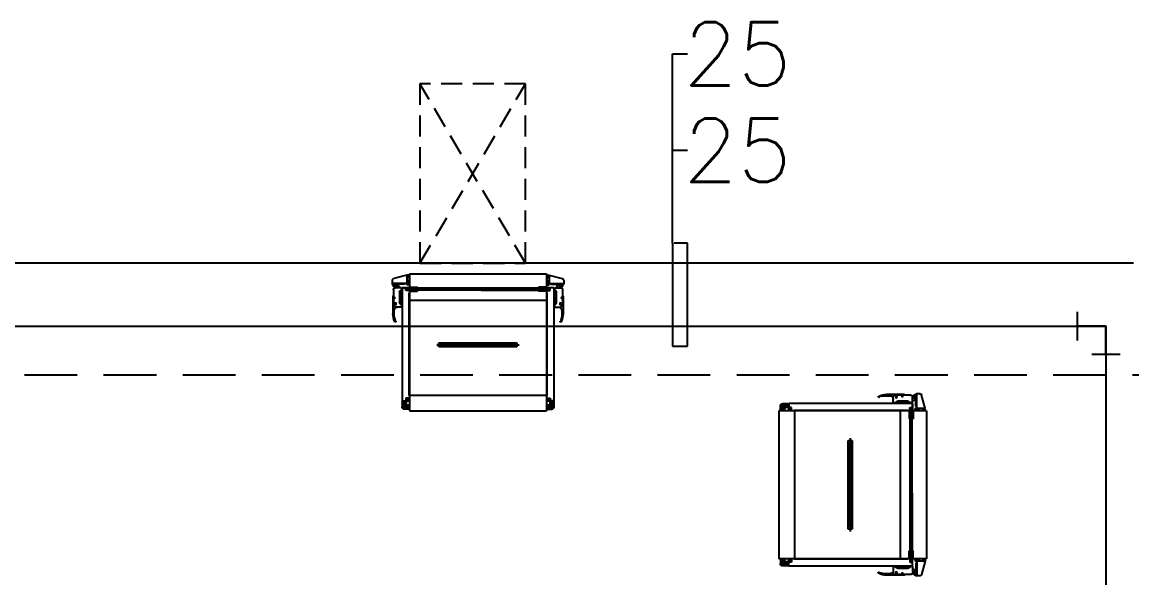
# Model space of a CAD drawing. Header units: millimetres. Extents: x 10903 to 284569, y 2319 to 62017.
# Drawn here: x 120730 to 125988, y 44656 to 47288 of the extents above; entities that cross this region are included whole.
import ezdxf
from ezdxf.enums import TextEntityAlignment as Align

# ---------------------------------------------------------------- set-up
doc = ezdxf.new("R2010")
doc.units = ezdxf.units.MM
for name, pattern in [('DASHED', [0.75, 0.5, -0.25]), ('DASHED2', [0.375, 0.25, -0.125]), ('PHANTOM', [63.5, 31.75, -6.35, 6.35, -6.35, 6.35, -6.35])]:
    doc.linetypes.add(name, pattern=pattern)
for name, color, linetype in [('5TXT', 7, 'Continuous'), ('ex', 1, 'Continuous'), ('UTIL-AIR', 3, 'DASHED2'), ('UTIL-RO', 4, 'Continuous'), ('빌트인', 8, 'Continuous')]:
    doc.layers.add(name, color=color, linetype=linetype)
doc.styles.add('굴림', font='simple.shx', dxfattribs={"bigfont": 'whgtxt.shx'})

# ---------------------------------------------------------------- blocks, each defined once
blk = doc.blocks.new('SA20L')
at = {"color": 2, "linetype": 'Continuous'}
for p, q in [((1.591, 0.53), (0.53, 1.591)), ((0.53, -1.591), (1.591, -0.53))]:
    blk.add_line(p, q, dxfattribs=at)
at = {"color": 0, "linetype": 'Continuous'}
blk.add_lwpolyline([(1.061, -1.061), (0, 0), (1.061, 1.061)], dxfattribs=at)
at = {"color": 2, "linetype": 'Continuous'}
for p in [(1.061, 1.061), (1.061, -1.061)]:
    blk.add_point(p, dxfattribs=at)
blk = doc.blocks.new('PB-G1')
at = {"layer": '빌트인'}
for p, q in [((-337.5, 643.4), (-399.3, 627)), ((-322.7, 634), (-340.2, 634)), ((-337.3, 643.4), (-337.3, 597.1)), ((-334.4, 635.8), (-337.3, 638.7)), ((-334.4, 632.1), (-337.3, 629.2)), ((-326.1, 643.4), (-337.1, 643.4)), ((-334.4, 635.8), (-334.4, 632.1)), ((-326.1, 635.8), (-334.4, 635.8)), ((-326.1, 632.1), (-334.4, 632.1)), ((-326.1, 643.4), (-326.1, 597.1)), ((-325, 650), (-325, 0)), ((325, 650), (-325, 650)), ((322.7, 634), (340.2, 634)), ((325, 650), (325, 0)), ((326.1, 643.4), (326.1, 597.1)), ((326.1, 643.4), (337.1, 643.4)), ((326.1, 635.8), (334.4, 635.8)), ((326.1, 632.1), (334.4, 632.1)), ((334.4, 635.8), (337.3, 638.7)), ((334.4, 635.8), (334.4, 632.1)), ((334.4, 632.1), (337.3, 629.2)), ((337.3, 643.4), (337.3, 597.1)), ((337.5, 643.4), (399.3, 627)), ((-406.2, 620.2), (-406.2, 604.7)), ((-337.3, 604.7), (-406.2, 604.7)), ((-406, 603.8), (-406, 602.1)), ((-406, 601.6), (-398.7, 590.5)), ((-391.1, 604.7), (-405.2, 604.7)), ((-362.8, 583.9), (-391.1, 583.9)), ((-390.1, 603.8), (-390.1, 593.4)), ((-345.8, 600), (-390.1, 600)), ((-387.6, 595.3), (-383.8, 595.3)), ((-387.6, 583.9), (-387.6, 595.3)), ((-373.4, 583.9), (-373.4, 583.9)), ((-362.8, 583.9), (-362.8, 492.4)), ((-359.9, 583.9), (-359.9, 47.2)), ((-359.9, 583.9), (-326.9, 583.9)), ((-345.8, 604.7), (-345.8, 600)), ((-341.8, 570.9), (-341.8, 583.9)), ((-323, 606.6), (-340.2, 606.6)), ((-325.5, 582.7), (-340.2, 582.7)), ((-340.2, 582.7), (-340.2, 572.2)), ((-340.2, 579.5), (-340.1, 579.6)), ((-340.2, 579.6), (-340.1, 579.6)), ((-338.8, 579), (-338.8, 579)), ((-338.5, 581.3), (-338.5, 581.3)), ((-338.4, 582.4), (-338.4, 582.4)), ((-326.1, 616), (-337.3, 616)), ((-326.1, 597.1), (-337.3, 597.1)), ((-334.3, 608.5), (-337.1, 611.3)), ((-334.3, 604.7), (-337.1, 601.9)), ((-336.4, 581.6), (-336.4, 581.6)), ((-335.9, 579.7), (-335.3, 579.9)), ((-335.6, 579.3), (-335.9, 579.7)), ((-335.6, 579.3), (-335.3, 579.9)), ((-335.1, 581.5), (-335.1, 581.5)), ((-335.1, 579.6), (-335.1, 579.6)), ((-335.1, 578.8), (-335.1, 578.8)), ((-334.3, 608.5), (-334.3, 604.7)), ((-326.1, 608.5), (-334.3, 608.5)), ((-326.1, 604.7), (-334.3, 604.7)), ((-332.9, 582.3), (-332.6, 582.5)), ((-332.9, 582.3), (-332.9, 582.5)), ((-332.1, 582), (-332.1, 582)), ((-330.3, 581.4), (-330.3, 581.4)), ((-330.2, 578.4), (-329.3, 578.3)), ((-330.1, 577.6), (-330.2, 578.4)), ((-329.1, 582), (-328.5, 582.2)), ((-328.7, 581.6), (-329.1, 582)), ((-328.7, 581.6), (-328.5, 582.2)), ((-328.4, 580.5), (-328.4, 580.5)), ((-326.9, 582.7), (-326.9, 583.9)), ((-326.6, 580.3), (-326.6, 580.3)), ((-326.5, 582.4), (-326.5, 582.4)), ((-325.8, 581), (-325.9, 581.5)), ((-325.9, 581.5), (-325.5, 581.5)), ((-325.8, 581), (-325.5, 581.2)), ((-325.5, 572.2), (-325.5, 582.7)), ((-287.2, 586.4), (-325, 567.5)), ((-325, 586.4), (-287.2, 567.5)), ((-325, 586.4), (-287.2, 586.4)), ((-325, 582.1), (-325, 563.2)), ((-325, 582.1), (-325, 563.2)), ((-287.2, 586.4), (-287.2, 567.5)), ((-287.2, 581.7), (287.2, 581.7)), ((-14.7, 581.7), (-287.2, 581.7)), ((325, 586.4), (287.2, 586.4)), ((287.2, 586.4), (325, 567.5)), ((325, 586.4), (287.2, 567.5)), ((287.2, 586.4), (287.2, 567.5)), ((323, 606.6), (340.2, 606.6)), ((325, 582.1), (325, 563.2)), ((325.6, 582.1), (325.3, 582.1)), ((325.6, 581.6), (325.3, 581.8)), ((325.5, 572.2), (325.5, 582.7)), ((325.5, 582.7), (340.2, 582.7)), ((325.6, 581.6), (325.6, 582.1)), ((325.9, 578.8), (325.9, 578.8)), ((326.1, 616), (337.3, 616)), ((326.1, 608.5), (334.3, 608.5)), ((326.1, 604.7), (334.3, 604.7)), ((326.1, 597.1), (337.3, 597.1)), ((326.2, 583), (326.2, 583)), ((326.4, 580.9), (326.4, 580.9)), ((359.9, 583.9), (326.9, 583.9)), ((326.9, 582.7), (326.9, 583.9)), ((327.8, 583.9), (359.9, 583.9)), ((328.2, 581.1), (328.2, 581.1)), ((328.5, 582.2), (328.3, 582.8)), ((328.8, 582.7), (328.3, 582.8)), ((328.5, 582.2), (328.8, 582.7)), ((329, 578.7), (329, 578.7)), ((330, 579), (329.1, 578.9)), ((329.8, 578.2), (329.1, 578.9)), ((329.8, 578.2), (330, 579)), ((330.1, 582.1), (330.1, 582.1)), ((331.9, 582.6), (331.9, 582.6)), ((331.9, 578.6), (331.9, 578.6)), ((332.2, 578.6), (332.2, 578.6)), ((332.7, 582.9), (332.4, 583.1)), ((332.7, 582.9), (332.7, 583.1)), ((334.3, 608.5), (337.1, 611.3)), ((334.3, 608.5), (334.3, 604.7)), ((334.3, 604.7), (337.1, 601.9)), ((334.9, 582.1), (334.9, 582.1)), ((334.9, 580.2), (334.9, 580.2)), ((334.9, 579.4), (334.9, 579.4)), ((335.4, 579.9), (335.1, 580.5)), ((335.7, 580.4), (335.1, 580.5)), ((335.3, 578.4), (335.3, 578.4)), ((335.4, 579.9), (335.7, 580.4)), ((336.2, 582.2), (336.2, 582.2)), ((337.3, 604.7), (406.2, 604.7)), ((338.2, 583), (338.2, 583)), ((338.3, 582), (338.3, 582)), ((338.6, 579.6), (338.6, 579.6)), ((340, 580.1), (339.8, 580.2)), ((340, 580.2), (339.8, 580.2)), ((340.2, 582.7), (340.2, 572.2)), ((341.8, 570.9), (341.8, 583.9)), ((345.8, 604.7), (345.8, 600)), ((345.8, 600), (390.1, 600)), ((359.9, 583.9), (359.9, 47.2)), ((362.8, 583.9), (362.8, 492.4)), ((362.8, 583.9), (391.1, 583.9)), ((373.4, 583.9), (373.4, 583.9)), ((387.6, 595.3), (383.8, 595.3)), ((387.6, 583.9), (387.6, 595.3)), ((390.1, 603.8), (390.1, 593.4)), ((391.1, 604.7), (405.2, 604.7)), ((406, 601.6), (398.7, 590.5)), ((406, 603.8), (406, 602.1)), ((406.2, 620.2), (406.2, 604.7)), ((-403.3, 543.3), (-403.3, 460.4)), ((-400.5, 574.5), (-400.5, 501.8)), ((-399.6, 535.8), (-392, 535.8)), ((-395.8, 539.6), (-395.8, 532)), ((-360.3, 553.7), (-373.3, 553.7)), ((-371.2, 561.3), (-371.2, 515)), ((-369.4, 555.6), (-371.2, 557.5)), ((-369.4, 551.8), (-371.2, 549.9)), ((-369.4, 555.6), (-369.4, 551.8)), ((-362.8, 555.6), (-369.4, 555.6)), ((-362.8, 551.8), (-369.4, 551.8)), ((-326.9, 570.9), (-341.8, 570.9)), ((-340.2, 572.2), (-325.5, 572.2)), ((-339.9, 577.7), (-339.9, 577.7)), ((-339.7, 572.7), (-339.7, 572.7)), ((-339.6, 573), (-339.6, 573)), ((-339.4, 576.8), (-339.5, 577.4)), ((-339.5, 577.4), (-338.9, 577.3)), ((-339.4, 576.8), (-338.9, 577.3)), ((-339.4, 576.9), (-339.4, 576.9)), ((-339.3, 572.9), (-339.3, 572.9)), ((-338.7, 577.7), (-338.7, 577.7)), ((-338.5, 572), (-338.4, 572)), ((-338.4, 572), (-338.4, 572)), ((-336.2, 576.6), (-336.2, 576.6)), ((-336.1, 573.1), (-336.1, 573.1)), ((-336, 573.3), (-336, 573.3)), ((-335.9, 575.5), (-335.9, 575.5)), ((-335.5, 577.8), (-335.5, 577.8)), ((-334.9, 574.6), (-334.9, 574.6)), ((-333, 576.5), (-333, 576.5)), ((-333, 573.2), (-333, 573.2)), ((-332.9, 572), (-332.9, 572)), ((-332.6, 574.4), (-332.6, 574.4)), ((-332.4, 577.9), (-332.4, 577.9)), ((-332.3, 575.5), (-332.4, 576.1)), ((-332.4, 576.1), (-331.8, 576)), ((-332.3, 575.5), (-331.8, 576)), ((-332.2, 578), (-332.2, 578)), ((-332.1, 574.1), (-331.5, 574.3)), ((-331.8, 573.6), (-332.1, 574.1)), ((-331.8, 573.6), (-331.5, 574.3)), ((-330.1, 577.6), (-329.3, 578.3)), ((-330.1, 576.4), (-330.1, 576.4)), ((-329.8, 573.3), (-329.8, 573.3)), ((-329.2, 578.1), (-329.2, 578.1)), ((-329.2, 574.5), (-329.2, 574.5)), ((-328.9, 576.9), (-328.9, 576.9)), ((-285, 577), (-328.5, 576.9)), ((-327.4, 576.9), (-327.4, 576.9)), ((-326.9, 560.4), (-326.9, 73)), ((-326.7, 573.4), (-326.7, 573.4)), ((-326.4, 575.2), (-326.4, 575.2)), ((-326.1, 578.2), (-326.1, 578.2)), ((-325, 567.5), (-287.2, 567.5)), ((-287.2, 572.1), (287.2, 572.1)), ((-14.7, 572.1), (-287.2, 572.1)), ((285, 577), (328.5, 576.9)), ((325, 567.5), (287.2, 567.5)), ((340.2, 572.2), (325.5, 572.2)), ((326.1, 575.8), (326.1, 575.8)), ((326.5, 574), (326.5, 574)), ((326.9, 570.9), (341.8, 570.9)), ((326.9, 560.4), (326.9, 73)), ((327.2, 577.5), (327.2, 577.5)), ((328.7, 577.5), (328.7, 577.5)), ((329, 575.1), (329, 575.1)), ((329.6, 573.9), (329.6, 573.9)), ((329.9, 577), (329.9, 577)), ((331.6, 574.3), (331.3, 574.9)), ((331.9, 574.7), (331.3, 574.9)), ((332.1, 576.7), (331.5, 576.6)), ((332.1, 576.1), (331.5, 576.6)), ((331.6, 574.3), (331.9, 574.7)), ((332.1, 576.1), (332.1, 576.7)), ((332.4, 575), (332.4, 575)), ((332.7, 572.7), (332.7, 572.7)), ((332.8, 577.1), (332.8, 577.1)), ((332.8, 573.8), (332.8, 573.8)), ((334.7, 575.2), (334.7, 575.2)), ((335.7, 576.1), (335.7, 576.1)), ((335.8, 573.9), (335.8, 573.9)), ((335.9, 573.7), (335.9, 573.7)), ((336, 577.2), (336, 577.2)), ((338.2, 572.6), (338.2, 572.6)), ((338.3, 572.6), (338.2, 572.6)), ((338.4, 578.3), (338.4, 578.3)), ((339.2, 578), (338.6, 577.9)), ((339.2, 577.4), (338.6, 577.9)), ((339, 573.6), (339, 573.6)), ((339.1, 577.5), (339.1, 577.5)), ((339.2, 577.4), (339.2, 578)), ((339.4, 573.6), (339.4, 573.6)), ((339.5, 573.3), (339.5, 573.3)), ((339.7, 578.3), (339.7, 578.3)), ((360.3, 553.7), (373.3, 553.7)), ((362.8, 555.6), (369.4, 555.6)), ((362.8, 551.8), (369.4, 551.8)), ((369.4, 555.6), (371.2, 557.5)), ((369.4, 555.6), (369.4, 551.8)), ((369.4, 551.8), (371.2, 549.9)), ((371.2, 561.3), (371.2, 515)), ((399.6, 535.8), (392, 535.8)), ((395.8, 539.6), (395.8, 532)), ((400.5, 574.5), (400.5, 501.8)), ((403.3, 543.3), (403.3, 460.4)), ((-396.7, 507.5), (-385.4, 507.5)), ((-391.1, 513.1), (-391.1, 501.8)), ((-362.8, 492.4), (-391.1, 492.4)), ((-360.3, 519.8), (-373.3, 519.8)), ((-369.4, 521.6), (-371.2, 523.5)), ((-369.4, 517.9), (-371.2, 516)), ((-369.4, 521.6), (-369.4, 517.9)), ((-362.8, 521.6), (-369.4, 521.6)), ((-362.8, 517.9), (-369.4, 517.9)), ((325, 525), (-325, 525)), ((360.3, 519.8), (373.3, 519.8)), ((362.8, 521.6), (369.4, 521.6)), ((362.8, 517.9), (369.4, 517.9)), ((362.8, 492.4), (391.1, 492.4)), ((369.4, 521.6), (371.2, 523.5)), ((369.4, 521.6), (369.4, 517.9)), ((369.4, 517.9), (371.2, 516)), ((396.7, 507.5), (385.4, 507.5)), ((391.1, 513.1), (391.1, 501.8)), ((-395.7, 443.5), (-392.7, 428.5)), ((-393.1, 422.4), (-393.5, 422.5)), ((-392.7, 428.5), (-392, 423.4)), ((392.7, 428.5), (392, 423.4)), ((395.7, 443.5), (392.7, 428.5)), ((393.1, 422.4), (393.5, 422.5)), ((184.8, 322.6), (-184.8, 322.6)), ((-184.8, 322.6), (-184.8, 304.1)), ((-171.9, 322.6), (-171.9, 304.1)), ((168.7, 319.4), (-168.7, 319.4)), ((-168.7, 319.4), (-168.7, 307.3)), ((168.7, 307.3), (168.7, 319.4)), ((171.9, 304.1), (171.9, 322.6)), ((184.8, 304.1), (184.8, 322.6)), ((195.4, 313.3), (-195.4, 313.3)), ((-184.8, 304.1), (184.8, 304.1)), ((-168.7, 307.3), (168.7, 307.3)), ((-326.9, 60.2), (-341.8, 60.2)), ((-341.8, 60.2), (-341.8, 47.2)), ((-340.2, 58.9), (-325.5, 58.9)), ((-340.2, 48.4), (-340.2, 58.9)), ((-339.9, 53.2), (-339.9, 53.2)), ((-339.7, 58.2), (-339.7, 58.2)), ((-339.6, 57.9), (-339.6, 57.9)), ((-339.4, 54.1), (-339.5, 53.5)), ((-339.5, 53.5), (-338.9, 53.6)), ((-339.4, 54.1), (-338.9, 53.6)), ((-339.4, 54), (-339.4, 54)), ((-339.3, 58), (-339.3, 58)), ((-338.7, 53.2), (-338.7, 53.2)), ((-338.5, 58.9), (-338.4, 58.9)), ((-338.4, 58.9), (-338.4, 58.9)), ((-336.2, 54.4), (-336.2, 54.4)), ((-336.1, 57.8), (-336.1, 57.8)), ((-336, 57.7), (-336, 57.7)), ((-335.9, 55.4), (-335.9, 55.4)), ((-335.5, 53.1), (-335.5, 53.1)), ((-334.9, 56.3), (-334.9, 56.3)), ((-333, 57.7), (-333, 57.7)), ((-333, 54.4), (-333, 54.4)), ((-332.9, 58.9), (-332.9, 58.9)), ((-332.6, 56.5), (-332.6, 56.5)), ((-332.3, 55.4), (-332.4, 54.8)), ((-332.4, 54.8), (-331.8, 55)), ((-332.4, 53), (-332.4, 53)), ((-332.3, 55.4), (-331.8, 55)), ((-332.2, 52.9), (-332.2, 52.9)), ((-331.8, 57.3), (-332.1, 56.8)), ((-332.1, 56.8), (-331.5, 56.6)), ((-331.8, 57.3), (-331.5, 56.6)), ((-330.1, 53.3), (-330.2, 52.5)), ((-330.1, 54.5), (-330.1, 54.5)), ((-330.1, 53.3), (-329.3, 52.6)), ((-329.8, 57.6), (-329.8, 57.6)), ((-329.2, 56.4), (-329.2, 56.4)), ((-329.2, 52.9), (-329.2, 52.9)), ((-328.9, 54), (-328.9, 54)), ((-327.4, 54), (-327.4, 54)), ((-326.7, 57.5), (-326.7, 57.5)), ((-326.4, 55.7), (-326.4, 55.7)), ((-326.1, 52.7), (-326.1, 52.7)), ((-325.5, 58.9), (-325.5, 48.4)), ((325, 75), (-325, 75)), ((325.5, 58.9), (325.5, 48.4)), ((340.2, 58.9), (325.5, 58.9)), ((326.2, 52.7), (326.2, 52.7)), ((326.4, 55.7), (326.4, 55.7)), ((326.8, 57.5), (326.8, 57.5)), ((326.9, 60.2), (341.8, 60.2)), ((327.5, 54), (327.5, 54)), ((329, 54), (329, 54)), ((329.3, 56.4), (329.3, 56.4)), ((329.3, 52.9), (329.3, 52.9)), ((330.1, 53.3), (329.4, 52.6)), ((329.9, 57.6), (329.9, 57.6)), ((330.1, 53.3), (330.3, 52.5)), ((330.2, 54.5), (330.2, 54.5)), ((331.9, 57.3), (331.6, 56.6)), ((332.2, 56.8), (331.6, 56.6)), ((332.4, 55.4), (331.8, 55)), ((332.4, 54.8), (331.8, 55)), ((331.9, 57.3), (332.2, 56.8)), ((332.2, 52.9), (332.2, 52.9)), ((332.4, 55.4), (332.4, 54.8)), ((332.5, 53), (332.5, 53)), ((332.7, 56.5), (332.7, 56.5)), ((333, 58.9), (333, 58.9)), ((333.1, 57.7), (333.1, 57.7)), ((333.1, 54.4), (333.1, 54.4)), ((335, 56.3), (335, 56.3)), ((335.6, 53.1), (335.6, 53.1)), ((336, 55.4), (336, 55.4)), ((336.1, 57.7), (336.1, 57.7)), ((336.2, 57.8), (336.2, 57.8)), ((336.3, 54.4), (336.3, 54.4)), ((338.5, 58.9), (338.5, 58.9)), ((338.6, 58.9), (338.5, 58.9)), ((338.7, 53.2), (338.7, 53.2)), ((339.5, 54.1), (338.9, 53.6)), ((339.5, 53.5), (338.9, 53.6)), ((339.3, 58), (339.3, 58)), ((339.4, 54), (339.4, 54)), ((339.5, 54.1), (339.5, 53.5)), ((339.7, 57.9), (339.7, 57.9)), ((339.8, 58.2), (339.8, 58.2)), ((340, 53.2), (340, 53.2)), ((340.2, 48.4), (340.2, 58.9)), ((341.8, 60.2), (341.8, 47.2)), ((-337.7, 38.6), (-361.9, 38.6)), ((-351.9, 17.8), (-360.4, 17.8)), ((-359.9, 47.2), (-326.9, 47.2)), ((-359.5, 43.3), (-359.5, 17.8)), ((-359.5, 17.8), (-359.5, 17.8)), ((-343.4, 46.1), (-356.6, 46.1)), ((-343.4, 32), (-356.6, 32)), ((-355.7, 32), (-345.3, 32)), ((-352.4, 38.6), (-354.7, 36.7)), ((-345.3, 36.7), (-354.7, 36.7)), ((-354.7, 32), (-354.7, 36.7)), ((-344.4, 32), (-354.7, 32)), ((-352.4, 38.6), (-352.4, 46.1)), ((-347.7, 38.6), (-352.4, 38.6)), ((-351, 17.8), (-349.1, 17.8)), ((-350, 31), (-350, 46.1)), ((-350, 19.7), (-350, 28.2)), ((-350, 27.3), (-340.6, 27.3)), ((-350, 18.8), (-350, 16.9)), ((-350, 15.9), (-350, 7.4)), ((-333, 8.4), (-350, 8.4)), ((-350, 8.4), (-350, 8.4)), ((-348.1, 17.8), (-339.6, 17.8)), ((-347.7, 38.6), (-347.7, 46.1)), ((-347.7, 38.6), (-345.3, 36.7)), ((-345.3, 32), (-345.3, 36.7)), ((-340.6, 43.3), (-340.6, 17.8)), ((-340.6, 27.3), (-333, 27.3)), ((-340.2, 51.4), (-340.1, 51.3)), ((-340.2, 51.3), (-340.1, 51.3)), ((-325.5, 48.4), (-340.2, 48.4)), ((-338.8, 51.9), (-338.8, 51.9)), ((-338.5, 49.6), (-338.5, 49.6)), ((-338.4, 48.5), (-338.4, 48.5)), ((-336.8, 17.8), (-325.3, 17.8)), ((-336.4, 49.3), (-336.4, 49.3)), ((-335.6, 51.6), (-335.9, 51.2)), ((-335.9, 51.2), (-335.3, 51)), ((-335.9, 24.4), (-335.9, 11.2)), ((-335.9, 22.5), (-331.1, 22.5)), ((-335.9, 13.1), (-331.1, 13.1)), ((-335.6, 51.6), (-335.3, 51)), ((-335.1, 52.1), (-335.1, 52.1)), ((-335.1, 51.3), (-335.1, 51.3)), ((-335.1, 49.4), (-335.1, 49.4)), ((-329.3, 27.3), (-333, 27.3)), ((-329.3, 8.4), (-333, 8.4)), ((-332.9, 48.6), (-332.6, 48.4)), ((-332.9, 48.6), (-332.9, 48.4)), ((-332.1, 48.9), (-332.1, 48.9)), ((-331.1, 22.5), (-331.1, 13.1)), ((-329.3, 20.2), (-331.1, 22.5)), ((-329.3, 15.5), (-331.1, 13.1)), ((-330.3, 49.5), (-330.3, 49.5)), ((-330.2, 52.5), (-329.3, 52.6)), ((-329.3, 20.2), (-329.3, 15.5)), ((-329.3, 20.2), (-326.4, 20.2)), ((-329.3, 15.5), (-326.4, 15.5)), ((-328.7, 49.3), (-329.1, 48.9)), ((-329.1, 48.9), (-328.5, 48.7)), ((-328.7, 49.3), (-328.5, 48.7)), ((-328.4, 50.4), (-328.4, 50.4)), ((-326.9, 48.4), (-326.9, 47.2)), ((-326.6, 50.6), (-326.6, 50.6)), ((-326.5, 48.5), (-326.5, 48.5)), ((-326.4, 24.4), (-326.4, 11.2)), ((-325.8, 49.9), (-325.9, 49.4)), ((-325.9, 49.4), (-325.5, 49.4)), ((-325.8, 49.9), (-325.5, 49.7)), ((325, 0), (-325, 0)), ((336.8, 17.8), (325.3, 17.8)), ((325.5, 48.4), (340.2, 48.4)), ((325.9, 49.9), (325.6, 49.7)), ((325.9, 49.4), (325.6, 49.4)), ((325.9, 49.9), (325.9, 49.4)), ((326.4, 24.4), (326.4, 11.2)), ((329.3, 20.2), (326.4, 20.2)), ((329.3, 15.5), (326.4, 15.5)), ((326.5, 48.5), (326.5, 48.5)), ((326.7, 50.6), (326.7, 50.6)), ((326.9, 48.4), (326.9, 47.2)), ((359.9, 47.2), (326.9, 47.2)), ((328.5, 50.4), (328.5, 50.4)), ((328.8, 49.3), (328.6, 48.7)), ((329.1, 48.9), (328.6, 48.7)), ((328.8, 49.3), (329.1, 48.9)), ((329.3, 27.3), (333, 27.3)), ((329.3, 20.2), (331.1, 22.5)), ((329.3, 20.2), (329.3, 15.5)), ((329.3, 15.5), (331.1, 13.1)), ((329.3, 8.4), (333, 8.4)), ((330.3, 52.5), (329.4, 52.6)), ((330.4, 49.5), (330.4, 49.5)), ((331.1, 22.5), (331.1, 13.1)), ((335.9, 22.5), (331.1, 22.5)), ((335.9, 13.1), (331.1, 13.1)), ((332.2, 48.9), (332.2, 48.9)), ((333, 48.6), (332.7, 48.4)), ((333, 48.6), (333, 48.4)), ((340.6, 27.3), (333, 27.3)), ((333, 8.4), (350, 8.4)), ((335.2, 52.1), (335.2, 52.1)), ((335.2, 51.3), (335.2, 51.3)), ((335.2, 49.4), (335.2, 49.4)), ((335.7, 51.6), (335.4, 51)), ((336, 51.2), (335.4, 51)), ((335.7, 51.6), (336, 51.2)), ((335.9, 24.4), (335.9, 11.2)), ((336.5, 49.3), (336.5, 49.3)), ((337.7, 38.6), (361.9, 38.6)), ((338.5, 48.5), (338.5, 48.5)), ((338.6, 49.6), (338.6, 49.6)), ((338.9, 51.9), (338.9, 51.9)), ((348.1, 17.8), (339.6, 17.8)), ((340.3, 51.4), (340.1, 51.3)), ((340.3, 51.3), (340.1, 51.3)), ((340.6, 43.3), (340.6, 17.8)), ((350, 27.3), (340.6, 27.3)), ((343.4, 46.1), (356.6, 46.1)), ((343.4, 32), (356.6, 32)), ((344.4, 32), (354.7, 32)), ((347.7, 38.6), (345.3, 36.7)), ((345.3, 36.7), (354.7, 36.7)), ((345.3, 32), (345.3, 36.7)), ((355.7, 32), (345.3, 32)), ((347.7, 38.6), (347.7, 46.1)), ((347.7, 38.6), (352.4, 38.6)), ((351, 17.8), (349.1, 17.8)), ((350, 31), (350, 46.1)), ((350, 19.7), (350, 28.2)), ((350, 18.8), (350, 16.9)), ((350, 15.9), (350, 7.4)), ((350, 8.4), (350, 8.4)), ((351.9, 17.8), (360.4, 17.8)), ((352.4, 38.6), (352.4, 46.1)), ((352.4, 38.6), (354.7, 36.7)), ((354.7, 32), (354.7, 36.7)), ((359.5, 43.3), (359.5, 17.8)), ((359.5, 17.8), (359.5, 17.8))]:
    blk.add_line(p, q, dxfattribs=at)
for centre, radius in [((-394.8, 593.4), 4.72), ((394.8, 593.4), 4.72), ((-395.8, 535.8), 2.83), ((395.8, 535.8), 2.83), ((-391.1, 507.5), 3.78), ((391.1, 507.5), 3.78), ((-350, 17.8), 4.72), ((350, 17.8), 4.72)]:
    blk.add_circle(centre, radius, dxfattribs=at)
for centre, radius, start, end in [((-337.1, 642.4), 0.944, 90, 104.8094), ((337.1, 642.4), 0.944, 75.1906, 90), ((-397, 618), 9.44, 104.8094, 166.709), ((-405.1, 603.8), 0.944, 90, 180), ((-405.1, 602.1), 0.944, 180, 213.4254), ((-394.8, 593.4), 6.13, 174.5114, 39.7151), ((-391.1, 574.5), 9.44, 90, 180), ((-391.1, 603.8), 0.944, 0, 90), ((-383.8, 583.9), 11.3, 0, 90), ((383.8, 583.9), 11.3, 90, 180), ((394.8, 593.4), 6.13, 140.2849, 5.4886), ((391.1, 603.8), 0.944, 90, 180), ((391.1, 574.5), 9.44, 0, 90), ((397, 618), 9.44, 13.291, 75.1906), ((405.1, 603.8), 0.944, 0, 90), ((405.1, 602.1), 0.944, 326.5746, 0), ((-400.5, 543.3), 2.83, 90, 180), ((-358, 561.3), 13.2, 110.9248, 180), ((358, 561.3), 13.2, 0, 69.0752), ((400.5, 543.3), 2.83, 0, 90), ((-391.1, 501.8), 9.44, 180, 270), ((-237.5, 462.9), 159.4, 173.6062, 186.9945), ((-382.4, 478.8), 13.6, 86.7888, 171.9712), ((-358, 515), 13.2, 180, 249.0752), ((358, 515), 13.2, 290.9248, 0), ((382.4, 478.8), 13.6, 8.0288, 93.2112), ((391.1, 501.8), 9.44, 270, 0), ((237.5, 462.9), 159.4, 353.0055, 6.3938), ((-311.9, 462.9), 91.5, 181.531, 205.8646), ((-393.4, 423.4), 0.944, 205.5273, 258.3763), ((-391.9, 424.6), 2.83, 226.2669, 345.0997), ((-392.9, 423.3), 0.944, 258.3763, 3.9335), ((-394.5, 417.2), 9.21, 57.3125, 75.3084), ((-390, 424.1), 0.944, 345.0997, 57.3125), ((390, 424.1), 0.944, 122.6875, 194.9003), ((391.9, 424.6), 2.83, 194.9003, 313.7331), ((394.5, 417.2), 9.21, 104.6916, 122.6875), ((392.9, 423.3), 0.944, 176.0665, 281.6237), ((393.4, 423.4), 0.944, 281.6237, 334.4727), ((311.9, 462.9), 91.5, 334.1354, 358.469), ((-356.6, 43.3), 2.83, 90, 180), ((-356.6, 34.8), 2.83, 180, 270), ((-350, 17.8), 9.44, 90, 180), ((-350, 17.8), 9.44, 180, 270), ((-350, 17.8), 9.44, 270, 0), ((-343.4, 43.3), 2.83, 0, 90), ((-343.4, 34.8), 2.83, 270, 0), ((-333, 24.4), 2.83, 90, 180), ((-333, 11.2), 2.83, 180, 270), ((-329.3, 24.4), 2.83, 0, 90), ((-329.3, 11.2), 2.83, 270, 0), ((329.3, 24.4), 2.83, 90, 180), ((329.3, 11.2), 2.83, 180, 270), ((333, 24.4), 2.83, 0, 90), ((333, 11.2), 2.83, 270, 0), ((343.4, 43.3), 2.83, 90, 180), ((343.4, 34.8), 2.83, 180, 270), ((350, 17.8), 9.44, 180, 270), ((350, 17.8), 9.44, 0, 90), ((350, 17.8), 9.44, 270, 0), ((356.6, 43.3), 2.83, 0, 90), ((356.6, 34.8), 2.83, 270, 0)]:
    blk.add_arc(centre, radius, start, end, dxfattribs=at)
blk = doc.blocks.new('pb03')
at = {"layer": '빌트인'}
for p, q in [((-345.8, 362.5), (-329.5, 424.3)), ((-322.6, 431.2), (-307.1, 431.2)), ((-307.1, 362.3), (-307.1, 431.2)), ((-307.1, 416.1), (-307.1, 430.2)), ((-306.2, 431), (-304.6, 431)), ((-304, 431), (-293, 423.7)), ((-276.9, 425.5), (-204.2, 425.5)), ((-245.8, 428.3), (-162.9, 428.3)), ((-242, 420.8), (-234.4, 420.8)), ((-238.2, 424.6), (-238.2, 417)), ((-209.9, 421.7), (-209.9, 410.4)), ((-145.9, 420.7), (-130.9, 417.7)), ((-307.1, 370.8), (-302.4, 370.8)), ((-306.2, 415.1), (-295.8, 415.1)), ((-302.4, 370.8), (-302.4, 415.1)), ((-286.3, 412.6), (-297.7, 412.6)), ((-297.7, 412.6), (-297.7, 408.8)), ((-286.3, 387.8), (-286.3, 416.1)), ((-286.3, 398.4), (-286.3, 398.4)), ((-286.3, 387.8), (-194.8, 387.8)), ((-286.3, 384.9), (300.4, 384.9)), ((-286.3, 352.8), (-286.3, 384.9)), ((-286.3, 384.9), (-286.3, 351.9)), ((-263.7, 396.2), (-217.4, 396.2)), ((-258, 394.4), (-259.9, 396.2)), ((-258, 387.8), (-258, 394.4)), ((-258, 394.4), (-254.3, 394.4)), ((-256.1, 385.3), (-256.1, 398.3)), ((-254.3, 394.4), (-252.4, 396.2)), ((-254.3, 387.8), (-254.3, 394.4)), ((-224.1, 394.4), (-225.9, 396.2)), ((-224.1, 387.8), (-224.1, 394.4)), ((-224.1, 394.4), (-220.3, 394.4)), ((-222.2, 385.3), (-222.2, 398.3)), ((-220.3, 394.4), (-218.4, 396.2)), ((-220.3, 387.8), (-220.3, 394.4)), ((-215.6, 416.1), (-204.2, 416.1)), ((-194.8, 387.8), (-194.8, 416.1)), ((-130.9, 417.7), (-125.8, 417)), ((-124.8, 418.1), (-124.9, 418.5)), ((300.4, 384.9), (300.4, 351.9)), ((301.4, 368.4), (301.4, 381.6)), ((309, 377.4), (301.4, 377.4)), ((316.6, 375), (301.4, 375)), ((309, 372.7), (301.4, 372.7)), ((304.3, 384.5), (329.8, 384.5)), ((309, 362.7), (309, 386.9)), ((309, 377.4), (310.9, 379.7)), ((309, 372.7), (309, 377.4)), ((309, 372.7), (310.9, 370.3)), ((310.9, 370.3), (310.9, 379.7)), ((315.6, 379.7), (310.9, 379.7)), ((315.6, 370.3), (310.9, 370.3)), ((315.6, 368.4), (315.6, 381.6)), ((315.6, 380.7), (315.6, 370.3)), ((315.6, 369.4), (315.6, 379.7)), ((327.9, 375), (319.4, 375)), ((320.3, 375), (320.3, 365.6)), ((328.8, 375), (330.7, 375)), ((329.8, 376.9), (329.8, 385.4)), ((329.8, 384.5), (329.8, 384.5)), ((329.8, 376), (329.8, 374.1)), ((329.8, 373.1), (329.8, 364.6)), ((331.6, 375), (340.1, 375)), ((339.2, 358), (339.2, 375)), ((339.2, 375), (339.2, 375)), ((-352.4, 350), (347.6, 350)), ((-352.4, 350), (-352.4, -350)), ((-345.8, 362.3), (-299.6, 362.3)), ((-345.8, 351.1), (-345.8, 362.1)), ((-345.8, 351.1), (-299.6, 351.1)), ((-338.3, 359.4), (-341.1, 362.3)), ((-338.3, 359.4), (-334.5, 359.4)), ((-338.3, 351.1), (-338.3, 359.4)), ((-336.4, 347.7), (-336.4, 365.2)), ((-334.5, 359.4), (-331.6, 362.3)), ((-334.5, 351.1), (-334.5, 359.4)), ((-318.4, 351.1), (-318.4, 362.3)), ((-310.9, 359.3), (-313.7, 362.1)), ((-310.9, 359.3), (-307.1, 359.3)), ((-310.9, 351.1), (-310.9, 359.3)), ((-309, 348), (-309, 365.2)), ((-307.1, 359.3), (-304.3, 362.1)), ((-307.1, 351.1), (-307.1, 359.3)), ((-299.6, 351.1), (-299.6, 362.3)), ((-288.8, 350), (-288.8, 312.2)), ((-288.8, 312.2), (-269.9, 350)), ((-288.8, 350), (-269.9, 312.2)), ((-273.3, 366.8), (-286.3, 366.8)), ((-285.2, 351.9), (-286.3, 351.9)), ((-285.3, 357.7), (-285.5, 357.4)), ((-285.3, 357.7), (-285.5, 357.7)), ((-285.4, 363.2), (-285.4, 363.2)), ((-285.4, 351.2), (-285.4, 351.2)), ((-285.1, 353.8), (-285.3, 353.3)), ((-284.6, 353.5), (-285.3, 353.3)), ((-285.2, 365.2), (-274.6, 365.2)), ((-285.2, 350.5), (-285.2, 365.2)), ((-274.6, 350.5), (-285.2, 350.5)), ((-284.6, 353.5), (-285.1, 353.8)), ((-285, 356.9), (-285, 356.9)), ((-284.6, 361.2), (-284.6, 361.2)), ((-284, 350.6), (-284.6, 350.6)), ((-284.6, 350.6), (-284.5, 350.3)), ((-284.5, 359.9), (-284.5, 359.9)), ((-284.5, 355.1), (-284.5, 355.1)), ((-284.5, 350), (-265.6, 350)), ((-284.4, 363.3), (-284.4, 363.3)), ((-284, 350.6), (-284.2, 350.3)), ((-283.5, 353.2), (-283.5, 353.2)), ((-283.3, 351.4), (-283.3, 351.4)), ((-282.8, 360.7), (-283, 360.1)), ((-282.3, 360.4), (-283, 360.1)), ((-282.3, 360.4), (-282.8, 360.7)), ((-282.5, 365), (-282.6, 364.8)), ((-282.6, 365), (-282.6, 364.8)), ((-282.6, 359.9), (-282.6, 359.9)), ((-282, 363.6), (-282, 363.6)), ((-281.8, 359.9), (-281.8, 359.9)), ((-281.5, 355), (-281.4, 354.1)), ((-280.6, 354.8), (-281.5, 355)), ((-280.6, 354.8), (-281.4, 354.1)), ((-281.2, 350.9), (-281.2, 350.9)), ((-281.1, 354), (-281.1, 354)), ((-281, 357.2), (-281, 357.2)), ((-281, 356.9), (-281, 356.9)), ((-280.9, 360.3), (-280.9, 360.3)), ((-280.8, 364.7), (-280.8, 364.7)), ((-280.7, 363.4), (-280.7, 363.4)), ((-279.8, 364.2), (-280.4, 364.2)), ((-280.4, 364.2), (-280.3, 363.6)), ((-279.8, 364.2), (-280.3, 363.6)), ((-279.9, 364.1), (-279.9, 364.1)), ((-279.9, 353.7), (-279.9, 353.7)), ((-279.9, 352.2), (-279.9, 352.2)), ((-279.6, 361), (-279.6, 361)), ((-279.5, 357.8), (-279.5, 357.8)), ((-279.4, 354.9), (-279.4, 354.9)), ((-279.4, 310), (-279.3, 353.5)), ((-278.5, 357.1), (-279.1, 357.1)), ((-279.1, 357.1), (-279, 356.5)), ((-278.5, 357.1), (-279, 356.5)), ((-278.5, 360.7), (-278.5, 360.7)), ((-278.3, 351.1), (-278.3, 351.1)), ((-277.6, 359.7), (-277.6, 359.7)), ((-277.6, 354), (-277.6, 354)), ((-277.4, 357.4), (-277.4, 357.4)), ((-277.1, 356.9), (-277.3, 356.3)), ((-276.7, 356.6), (-277.3, 356.3)), ((-276.7, 356.6), (-277.1, 356.9)), ((-276.4, 351.5), (-276.4, 351.5)), ((-276.3, 360.8), (-276.3, 360.8)), ((-276.3, 354.6), (-276.3, 354.6)), ((-276.2, 357.8), (-276.2, 357.8)), ((-276.1, 360.9), (-276.1, 360.9)), ((-276, 364.4), (-276, 364.4)), ((-276, 364), (-276, 364)), ((-275.7, 364.5), (-275.7, 364.5)), ((-275.1, 357.7), (-275.1, 357.7)), ((-275, 363.3), (-275, 363.2)), ((-275, 363.2), (-275, 363.2)), ((-274.6, 365.2), (-274.6, 350.5)), ((-273.3, 351.9), (-273.3, 366.8)), ((-269.9, 350), (-269.9, 312.2)), ((-262.8, 351.9), (274.6, 351.9)), ((-227.4, 350), (-227.4, -350)), ((272.6, 350), (272.6, -350)), ((287.3, 366.8), (300.4, 366.8)), ((287.3, 351.9), (287.3, 366.8)), ((299.2, 365.2), (288.6, 365.2)), ((288.6, 365.2), (288.6, 350.5)), ((288.6, 363.6), (288.7, 363.5)), ((288.6, 363.5), (288.7, 363.5)), ((288.6, 350.5), (299.2, 350.5)), ((288.7, 358), (288.7, 358)), ((289.4, 364.8), (289.4, 364.8)), ((289.6, 364.3), (289.6, 364.3)), ((289.7, 364.7), (289.7, 364.7)), ((289.7, 361.2), (289.7, 361.2)), ((289.8, 358.1), (289.8, 358.1)), ((289.9, 361.1), (289.9, 361.1)), ((290, 354.9), (290, 354.9)), ((290.1, 351.8), (290.1, 351.8)), ((290.3, 356.9), (290.8, 357.2)), ((290.3, 356.9), (291, 356.6)), ((290.8, 357.2), (291, 356.6)), ((291.1, 357.7), (291.1, 357.7)), ((291.2, 360), (291.2, 360)), ((291.2, 354.3), (291.2, 354.3)), ((291.9, 351.4), (291.9, 351.4)), ((292.2, 361), (292.2, 361)), ((292.2, 357.4), (292.6, 356.8)), ((292.2, 357.4), (292.7, 357.4)), ((292.7, 357.4), (292.6, 356.8)), ((293.1, 355.2), (293.1, 355.2)), ((293.2, 361.3), (293.2, 361.3)), ((293.2, 358.1), (293.2, 358.1)), ((293.5, 364.5), (293.9, 363.9)), ((293.5, 364.5), (294, 364.5)), ((293.5, 364.4), (293.5, 364.4)), ((293.6, 354), (293.6, 354)), ((293.6, 352.5), (293.6, 352.5)), ((294, 364.5), (293.9, 363.9)), ((294.3, 355.1), (295.1, 355.3)), ((294.3, 355.1), (295, 354.4)), ((294.4, 365), (294.4, 365)), ((294.4, 363.7), (294.4, 363.7)), ((294.5, 360.6), (294.5, 360.6)), ((294.6, 357.5), (294.6, 357.5)), ((294.7, 357.2), (294.7, 357.2)), ((294.7, 354.3), (294.7, 354.3)), ((294.8, 351.2), (294.8, 351.2)), ((295.1, 355.3), (295, 354.4)), ((295.4, 360.2), (295.4, 360.2)), ((295.7, 363.9), (295.7, 363.9)), ((295.9, 360.7), (296.4, 361)), ((295.9, 360.7), (296.6, 360.4)), ((296.1, 365.3), (296.3, 365.1)), ((296.3, 365.3), (296.3, 365.1)), ((296.3, 360.2), (296.3, 360.2)), ((296.4, 361), (296.6, 360.4)), ((296.9, 351.7), (296.9, 351.7)), ((297.1, 353.5), (297.1, 353.5)), ((297.6, 350.9), (297.9, 350.6)), ((297.6, 350.9), (298.2, 350.9)), ((298, 363.6), (298, 363.6)), ((298.1, 360.2), (298.1, 360.2)), ((298.1, 355.4), (298.1, 355.4)), ((298.2, 350.9), (298.1, 350.6)), ((298.2, 353.8), (298.7, 354.1)), ((298.2, 353.8), (298.9, 353.6)), ((298.3, 361.5), (298.3, 361.5)), ((298.7, 357.2), (298.7, 357.2)), ((298.7, 354.1), (298.9, 353.6)), ((298.9, 358), (299.2, 357.7)), ((298.9, 358), (299.2, 358)), ((299, 363.5), (299, 363.5)), ((299.1, 351.5), (299.1, 351.5)), ((299.2, 350.5), (299.2, 365.2)), ((299.2, 351.9), (300.4, 351.9)), ((304.3, 365.6), (329.8, 365.6)), ((320.3, 365.6), (320.3, 358)), ((320.3, 354.3), (320.3, 358)), ((323.2, 360.9), (336.4, 360.9)), ((323.2, 351.4), (336.4, 351.4)), ((325, 360.9), (325, 356.1)), ((325, 356.1), (334.5, 356.1)), ((327.4, 354.3), (325, 356.1)), ((327.4, 354.3), (332.1, 354.3)), ((327.4, 354.3), (327.4, 351.4)), ((329.8, 361.8), (329.8, 350.3)), ((332.1, 354.3), (334.5, 356.1)), ((332.1, 354.3), (332.1, 351.4)), ((334.5, 360.9), (334.5, 356.1)), ((339.2, 354.3), (339.2, 358)), ((347.6, 350), (347.6, -350)), ((-288.8, 312.2), (-269.9, 312.2)), ((-284.1, -312.2), (-284.1, 312.2)), ((-274.5, -312.2), (-274.5, 312.2)), ((9.3, 220.4), (9.3, -220.4)), ((0, 209.8), (0, -209.8)), ((18.5, 209.8), (0, 209.8)), ((18.5, 196.9), (0, 196.9)), ((3.2, 193.7), (3.2, -193.7)), ((15.3, 193.7), (3.2, 193.7)), ((15.3, -193.7), (15.3, 193.7)), ((18.5, -209.8), (18.5, 209.8)), ((-284.1, -39.7), (-284.1, -312.2)), ((-274.5, -39.7), (-274.5, -312.2)), ((0, -196.9), (18.5, -196.9)), ((0, -209.8), (18.5, -209.8)), ((3.2, -193.7), (15.3, -193.7)), ((-288.8, -312.2), (-269.9, -312.2)), ((-288.8, -312.2), (-269.9, -350)), ((-288.8, -350), (-269.9, -312.2)), ((-288.8, -350), (-288.8, -312.2)), ((-279.4, -310), (-279.3, -353.5)), ((-269.9, -350), (-269.9, -312.2)), ((-352.4, -350), (347.6, -350)), ((-345.8, -351.1), (-299.6, -351.1)), ((-345.8, -351.1), (-345.8, -362.1)), ((-345.8, -362.3), (-299.6, -362.3)), ((-345.8, -362.5), (-329.5, -424.3)), ((-338.3, -359.4), (-341.1, -362.3)), ((-338.3, -351.1), (-338.3, -359.4)), ((-338.3, -359.4), (-334.5, -359.4)), ((-336.4, -347.7), (-336.4, -365.2)), ((-334.5, -351.1), (-334.5, -359.4)), ((-334.5, -359.4), (-331.6, -362.3)), ((-318.4, -351.1), (-318.4, -362.3)), ((-310.9, -359.3), (-313.7, -362.1)), ((-310.9, -351.1), (-310.9, -359.3)), ((-310.9, -359.3), (-307.1, -359.3)), ((-309, -348), (-309, -365.2)), ((-307.1, -351.1), (-307.1, -359.3)), ((-307.1, -359.3), (-304.3, -362.1)), ((-307.1, -362.3), (-307.1, -431.2)), ((-299.6, -351.1), (-299.6, -362.3)), ((-286.3, -384.9), (-286.3, -351.9)), ((-285.2, -351.9), (-286.3, -351.9)), ((-273.3, -366.8), (-286.3, -366.8)), ((-285.2, -350.5), (-285.2, -365.2)), ((-274.6, -350.5), (-285.2, -350.5)), ((-285.2, -365.2), (-274.6, -365.2)), ((-284.7, -357.9), (-284.9, -357.6)), ((-284.7, -357.9), (-284.9, -357.9)), ((-284.8, -351.5), (-284.8, -351.5)), ((-284.8, -363.4), (-284.8, -363.4)), ((-284, -353.7), (-284.7, -353.5)), ((-284.5, -354.1), (-284.7, -353.5)), ((-284.5, -350), (-265.6, -350)), ((-284.5, -350), (-265.6, -350)), ((-284, -353.7), (-284.5, -354.1)), ((-284.4, -357.1), (-284.4, -357.1)), ((-284, -361.4), (-284, -361.4)), ((-283.9, -350.9), (-283.9, -350.5)), ((-283.4, -350.8), (-283.9, -350.9)), ((-283.9, -355.3), (-283.9, -355.3)), ((-283.9, -360.1), (-283.9, -360.1)), ((-283.8, -363.5), (-283.8, -363.5)), ((-283.4, -350.8), (-283.6, -350.5)), ((-282.9, -353.4), (-282.9, -353.4)), ((-282.7, -351.6), (-282.7, -351.6)), ((-281.7, -360.6), (-282.4, -360.3)), ((-282.2, -360.9), (-282.4, -360.3)), ((-281.7, -360.6), (-282.2, -360.9)), ((-282, -360.1), (-282, -360.1)), ((-281.9, -365.2), (-282, -365.1)), ((-282, -365.2), (-282, -365.1)), ((-281.4, -363.8), (-281.4, -363.8)), ((-281.2, -360.1), (-281.2, -360.1)), ((-280.9, -355.2), (-280.8, -354.3)), ((-280, -355.1), (-280.9, -355.2)), ((-280, -355.1), (-280.8, -354.3)), ((-280.6, -351.1), (-280.6, -351.1)), ((-280.5, -354.2), (-280.5, -354.2)), ((-280.4, -357.2), (-280.4, -357.2)), ((-280.4, -357.4), (-280.4, -357.4)), ((-280.2, -360.5), (-280.2, -360.5)), ((-280.1, -363.7), (-280.1, -363.7)), ((-280.1, -364.9), (-280.1, -364.9)), ((-279.8, -364.5), (-279.7, -363.9)), ((-279.2, -364.4), (-279.8, -364.5)), ((-279.2, -364.4), (-279.7, -363.9)), ((-279.3, -352.4), (-279.3, -352.4)), ((-279.3, -353.9), (-279.3, -353.9)), ((-279.3, -364.4), (-279.3, -364.4)), ((-279, -361.2), (-279, -361.2)), ((-278.9, -358), (-278.9, -358)), ((-278.8, -355.1), (-278.8, -355.1)), ((-278.5, -357.4), (-278.4, -356.8)), ((-277.9, -357.3), (-278.5, -357.4)), ((-277.9, -357.3), (-278.4, -356.8)), ((-277.9, -360.9), (-277.9, -360.9)), ((-277.7, -351.4), (-277.7, -351.4)), ((-277, -359.9), (-277, -359.9)), ((-276.9, -354.2), (-276.9, -354.2)), ((-276.8, -357.6), (-276.8, -357.6)), ((-276.1, -356.8), (-276.7, -356.5)), ((-276.5, -357.1), (-276.7, -356.5)), ((-276.1, -356.8), (-276.5, -357.1)), ((-275.8, -351.7), (-275.8, -351.7)), ((-275.7, -354.8), (-275.7, -354.8)), ((-275.7, -361), (-275.7, -361)), ((-275.6, -358), (-275.6, -358)), ((-275.5, -361.1), (-275.5, -361.1)), ((-275.4, -364.3), (-275.4, -364.3)), ((-275.4, -364.6), (-275.4, -364.6)), ((-275.1, -364.7), (-275.1, -364.7)), ((-274.6, -365.2), (-274.6, -350.5)), ((-274.5, -357.9), (-274.5, -357.9)), ((-274.4, -363.4), (-274.4, -363.4)), ((-274.4, -363.5), (-274.4, -363.4)), ((-273.3, -351.9), (-273.3, -366.8)), ((-262.8, -351.9), (274.6, -351.9)), ((287.3, -351.9), (287.3, -366.8)), ((287.3, -366.8), (300.4, -366.8)), ((288.6, -365.2), (288.6, -350.5)), ((288.6, -350.5), (299.2, -350.5)), ((288.6, -363.4), (288.7, -363.4)), ((288.6, -363.5), (288.7, -363.4)), ((299.2, -365.2), (288.6, -365.2)), ((288.7, -357.9), (288.7, -357.9)), ((289.4, -364.7), (289.4, -364.7)), ((289.6, -364.3), (289.6, -364.3)), ((289.7, -361.1), (289.7, -361.1)), ((289.7, -364.6), (289.7, -364.6)), ((289.8, -358), (289.8, -358)), ((289.9, -361), (289.9, -361)), ((290, -354.8), (290, -354.8)), ((290.1, -351.7), (290.1, -351.7)), ((290.3, -356.8), (291, -356.5)), ((290.3, -356.8), (290.8, -357.1)), ((290.8, -357.1), (291, -356.5)), ((291.1, -357.6), (291.1, -357.6)), ((291.2, -354.2), (291.2, -354.2)), ((291.2, -359.9), (291.2, -359.9)), ((291.9, -351.4), (291.9, -351.4)), ((292.2, -357.3), (292.6, -356.8)), ((292.2, -357.3), (292.7, -357.4)), ((292.2, -360.9), (292.2, -360.9)), ((292.7, -357.4), (292.6, -356.8)), ((293.1, -355.1), (293.1, -355.1)), ((293.2, -358), (293.2, -358)), ((293.2, -361.2), (293.2, -361.2)), ((293.5, -364.4), (293.9, -363.9)), ((293.5, -364.4), (294, -364.5)), ((293.5, -364.4), (293.5, -364.4)), ((293.6, -352.4), (293.6, -352.4)), ((293.6, -353.9), (293.6, -353.9)), ((294, -364.5), (293.9, -363.9)), ((294.3, -355.1), (295, -354.3)), ((294.3, -355.1), (295.1, -355.2)), ((294.4, -363.7), (294.4, -363.7)), ((294.4, -364.9), (294.4, -364.9)), ((294.5, -360.5), (294.5, -360.5)), ((294.6, -357.4), (294.6, -357.4)), ((294.7, -354.2), (294.7, -354.2)), ((294.7, -357.2), (294.7, -357.2)), ((294.8, -351.1), (294.8, -351.1)), ((295.1, -355.2), (295, -354.3)), ((295.4, -360.1), (295.4, -360.1)), ((295.7, -363.8), (295.7, -363.8)), ((295.9, -360.6), (296.6, -360.3)), ((295.9, -360.6), (296.4, -360.9)), ((296.1, -365.2), (296.3, -365.1)), ((296.3, -360.1), (296.3, -360.1)), ((296.3, -365.2), (296.3, -365.1)), ((296.4, -360.9), (296.6, -360.3)), ((296.9, -351.6), (296.9, -351.6)), ((297.1, -353.4), (297.1, -353.4)), ((297.6, -350.8), (297.9, -350.5)), ((297.6, -350.8), (298.2, -350.9)), ((298, -363.5), (298, -363.5)), ((298.2, -350.9), (298.1, -350.5)), ((298.1, -355.3), (298.1, -355.3)), ((298.1, -360.1), (298.1, -360.1)), ((298.2, -353.7), (298.9, -353.5)), ((298.2, -353.7), (298.7, -354.1)), ((298.3, -361.4), (298.3, -361.4)), ((298.7, -354.1), (298.9, -353.5)), ((298.7, -357.1), (298.7, -357.1)), ((298.9, -357.9), (299.2, -357.6)), ((298.9, -357.9), (299.2, -357.9)), ((299, -363.4), (299, -363.4)), ((299.1, -351.5), (299.1, -351.5)), ((299.2, -350.5), (299.2, -365.2)), ((299.2, -351.9), (300.4, -351.9)), ((300.4, -384.9), (300.4, -351.9)), ((304.3, -365.6), (329.8, -365.6)), ((309, -362.7), (309, -386.9)), ((320.3, -354.3), (320.3, -358)), ((320.3, -365.6), (320.3, -358)), ((320.3, -375), (320.3, -365.6)), ((323.2, -351.4), (336.4, -351.4)), ((323.2, -360.9), (336.4, -360.9)), ((327.4, -354.3), (325, -356.1)), ((325, -356.1), (334.5, -356.1)), ((325, -360.9), (325, -356.1)), ((327.4, -354.3), (327.4, -351.4)), ((327.4, -354.3), (332.1, -354.3)), ((329.8, -361.8), (329.8, -350.3)), ((329.8, -373.1), (329.8, -364.6)), ((332.1, -354.3), (332.1, -351.4)), ((332.1, -354.3), (334.5, -356.1)), ((334.5, -360.9), (334.5, -356.1)), ((339.2, -354.3), (339.2, -358)), ((339.2, -358), (339.2, -375)), ((-307.1, -370.8), (-302.4, -370.8)), ((-307.1, -416.1), (-307.1, -430.2)), ((-306.2, -415.1), (-295.8, -415.1)), ((-302.4, -370.8), (-302.4, -415.1)), ((-297.7, -412.6), (-297.7, -408.8)), ((-286.3, -412.6), (-297.7, -412.6)), ((-286.3, -384.9), (300.4, -384.9)), ((-286.3, -387.8), (-194.8, -387.8)), ((-286.3, -387.8), (-286.3, -416.1)), ((-286.3, -398.4), (-286.3, -398.4)), ((-263.7, -396.2), (-217.4, -396.2)), ((-258, -394.4), (-259.9, -396.2)), ((-258, -387.8), (-258, -394.4)), ((-258, -394.4), (-254.3, -394.4)), ((-256.1, -385.3), (-256.1, -398.3)), ((-254.3, -387.8), (-254.3, -394.4)), ((-254.3, -394.4), (-252.4, -396.2)), ((-238.2, -424.6), (-238.2, -417)), ((-224.1, -394.4), (-225.9, -396.2)), ((-224.1, -387.8), (-224.1, -394.4)), ((-224.1, -394.4), (-220.3, -394.4)), ((-222.2, -385.3), (-222.2, -398.3)), ((-220.3, -387.8), (-220.3, -394.4)), ((-220.3, -394.4), (-218.4, -396.2)), ((-215.6, -416.1), (-204.2, -416.1)), ((-209.9, -421.7), (-209.9, -410.4)), ((-194.8, -387.8), (-194.8, -416.1)), ((-145.9, -420.7), (-130.9, -417.7)), ((-130.9, -417.7), (-125.8, -417)), ((-124.8, -418.1), (-124.9, -418.5)), ((301.4, -368.4), (301.4, -381.6)), ((309, -372.7), (301.4, -372.7)), ((316.6, -375), (301.4, -375)), ((309, -377.4), (301.4, -377.4)), ((304.3, -384.5), (329.8, -384.5)), ((309, -372.7), (310.9, -370.3)), ((309, -372.7), (309, -377.4)), ((309, -377.4), (310.9, -379.7)), ((310.9, -370.3), (310.9, -379.7)), ((315.6, -370.3), (310.9, -370.3)), ((315.6, -379.7), (310.9, -379.7)), ((315.6, -368.4), (315.6, -381.6)), ((315.6, -369.4), (315.6, -379.7)), ((315.6, -380.7), (315.6, -370.3)), ((327.9, -375), (319.4, -375)), ((328.8, -375), (330.7, -375)), ((329.8, -376), (329.8, -374.1)), ((329.8, -376.9), (329.8, -385.4)), ((329.8, -384.5), (329.8, -384.5)), ((331.6, -375), (340.1, -375)), ((339.2, -375), (339.2, -375)), ((-322.6, -431.2), (-307.1, -431.2)), ((-306.2, -431), (-304.6, -431)), ((-304, -431), (-293, -423.7)), ((-276.9, -425.5), (-204.2, -425.5)), ((-245.8, -428.3), (-162.9, -428.3)), ((-242, -420.8), (-234.4, -420.8))]:
    blk.add_line(p, q, dxfattribs=at)
for centre, radius in [((-295.8, 419.8), 4.72), ((-238.2, 420.8), 2.83), ((-209.9, 416.1), 3.78), ((329.8, 375), 4.72), ((-295.8, -419.8), 4.72), ((-238.2, -420.8), 2.83), ((-209.9, -416.1), 3.78), ((329.8, -375), 4.72)]:
    blk.add_circle(centre, radius, dxfattribs=at)
for centre, radius, start, end in [((-320.5, 422), 9.44, 103.291, 165.1906), ((-306.2, 430.1), 0.944, 90, 180), ((-304.6, 430.1), 0.944, 56.5746, 90), ((-295.8, 419.8), 6.13, 230.2849, 95.4886), ((-276.9, 416.1), 9.44, 90, 180), ((-245.8, 425.5), 2.83, 90, 180), ((-204.2, 416.1), 9.44, 0, 90), ((-181.2, 407.4), 13.6, 98.0288, 183.2112), ((-165.3, 262.5), 159.4, 83.0055, 96.3938), ((-165.3, 336.9), 91.5, 64.1354, 88.469), ((-306.2, 416.1), 0.944, 180, 270), ((-286.3, 408.8), 11.3, 180, 270), ((-263.7, 383), 13.2, 90, 159.0752), ((-217.4, 383), 13.2, 20.9248, 90), ((-119.6, 419.5), 9.21, 194.6916, 212.6875), ((-126.5, 415), 0.944, 212.6875, 284.9003), ((-127, 416.9), 2.83, 284.9003, 43.7331), ((-125.7, 417.9), 0.944, 266.0665, 11.6237), ((-125.8, 418.4), 0.944, 11.6237, 64.4727), ((304.3, 381.6), 2.83, 90, 180), ((304.3, 368.4), 2.83, 180, 270), ((312.8, 381.6), 2.83, 0, 90), ((312.8, 368.4), 2.83, 270, 0), ((329.8, 375), 9.44, 90, 180), ((329.8, 375), 9.44, 0, 90), ((329.8, 375), 9.44, 270, 0), ((-344.9, 362.1), 0.944, 165.1906, 180), ((323.2, 358), 2.83, 90, 180), ((323.2, 354.3), 2.83, 180, 270), ((336.4, 358), 2.83, 0, 90), ((336.4, 354.3), 2.83, 270, 0), ((-344.9, -362.1), 0.944, 180, 194.8094), ((304.3, -368.4), 2.83, 90, 180), ((312.8, -368.4), 2.83, 0, 90), ((323.2, -354.3), 2.83, 90, 180), ((323.2, -358), 2.83, 180, 270), ((329.8, -375), 9.44, 0, 90), ((336.4, -354.3), 2.83, 0, 90), ((336.4, -358), 2.83, 270, 0), ((-306.2, -416.1), 0.944, 90, 180), ((-295.8, -419.8), 6.13, 264.5114, 129.7151), ((-286.3, -408.8), 11.3, 90, 180), ((-276.9, -416.1), 9.44, 180, 270), ((-263.7, -383), 13.2, 200.9248, 270), ((-217.4, -383), 13.2, 270, 339.0752), ((-204.2, -416.1), 9.44, 270, 0), ((-181.2, -407.4), 13.6, 176.7888, 261.9712), ((-165.3, -336.9), 91.5, 271.531, 295.8646), ((-119.6, -419.5), 9.21, 147.3125, 165.3084), ((-126.5, -415), 0.944, 75.0997, 147.3125), ((-127, -416.9), 2.83, 316.2669, 75.0997), ((-125.7, -417.9), 0.944, 348.3763, 93.9335), ((-125.8, -418.4), 0.944, 295.5273, 348.3763), ((304.3, -381.6), 2.83, 180, 270), ((312.8, -381.6), 2.83, 270, 0), ((329.8, -375), 9.44, 180, 270), ((329.8, -375), 9.44, 270, 0), ((-320.5, -422), 9.44, 194.8094, 256.709), ((-306.2, -430.1), 0.944, 180, 270), ((-304.6, -430.1), 0.944, 270, 303.4254), ((-245.8, -425.5), 2.83, 180, 270), ((-165.3, -262.5), 159.4, 263.6062, 276.9945)]:
    blk.add_arc(centre, radius, start, end, dxfattribs=at)

msp = doc.modelspace()

# ---------------------------------------------------------------- linework, layer by layer
at = {"layer": 'ex', "ltscale": 3000}
for p, q in [((123810.6, 46241.9), (123810.6, 47138.5)), ((123810.6, 47138.5), (123882.6, 47138.5)), ((123810.6, 46681.5), (123882.6, 46681.5)), ((123810.6, 46241.9), (123810.6, 45753.9)), ((123882.6, 45753.9), (123882.6, 46241.9)), ((123810.6, 45753.9), (123882.6, 45753.9))]:
    msp.add_line(p, q, dxfattribs=at)
at = {"layer": 'ex', "linetype": 'PHANTOM', "ltscale": 2}
msp.add_line((123882.6, 46241.9), (123810.6, 46241.9), dxfattribs=at)
at = {"layer": 'UTIL-AIR', "linetype": 'DASHED', "lineweight": -3, "ltscale": 500}
msp.add_line((135615.6, 45616.7), (108444.3, 45616.7), dxfattribs=at)
at = {"layer": 'UTIL-RO'}
for p, q in [((117089.9, 45848.3), (125865.4, 45848.3)), ((125865.4, 45848.3), (125865.4, 39071.4))]:
    msp.add_line(p, q, dxfattribs=at)
at = {"layer": '빌트인', "linetype": 'DASHED', "lineweight": -3, "ltscale": 200}
for p, q in [((123114.7, 46146.4), (122614.7, 46996.4)), ((122614.7, 46146.4), (123114.7, 46996.4))]:
    msp.add_line(p, q, dxfattribs=at)
at = {"layer": '빌트인', "color": 4, "linetype": 'Continuous', "lineweight": -3}
msp.add_line((116755, 46148.3), (125995.7, 46148.3), dxfattribs=at)
at = {"layer": '빌트인', "linetype": 'DASHED', "lineweight": -3, "ltscale": 200}
msp.add_lwpolyline([(123114.7, 46996.4), (122614.7, 46996.4), (122614.7, 46146.4), (123114.7, 46146.4)], close=True, dxfattribs=at)

# ---------------------------------------------------------------- block references
at = {"layer": 'UTIL-RO', "xscale": -89.99999999996892, "yscale": 90, "zscale": 89.99999999999997, "rotation": 44.99999999990568}
msp.add_blockref('SA20L', (125865.4, 45848.3), dxfattribs=at)
at = {"layer": '빌트인', "lineweight": -3, "xscale": -1}
msp.add_blockref('PB-G1', (122889.7, 45446.4), dxfattribs=at)
at = {"layer": '빌트인', "linetype": 'Continuous', "xscale": -1}
msp.add_blockref('pb03', (124662.3, 45096.4), dxfattribs=at)

# ---------------------------------------------------------------- texts
at = {"layer": '5TXT', "color": 7, "style": '굴림'}
for p in [(124119.5, 47138.5), (124119.5, 46681.5)]:
    msp.add_text('25', height=300, dxfattribs=at).set_placement(p, align=Align.MIDDLE_CENTER)

doc.saveas('drawing.dxf')
